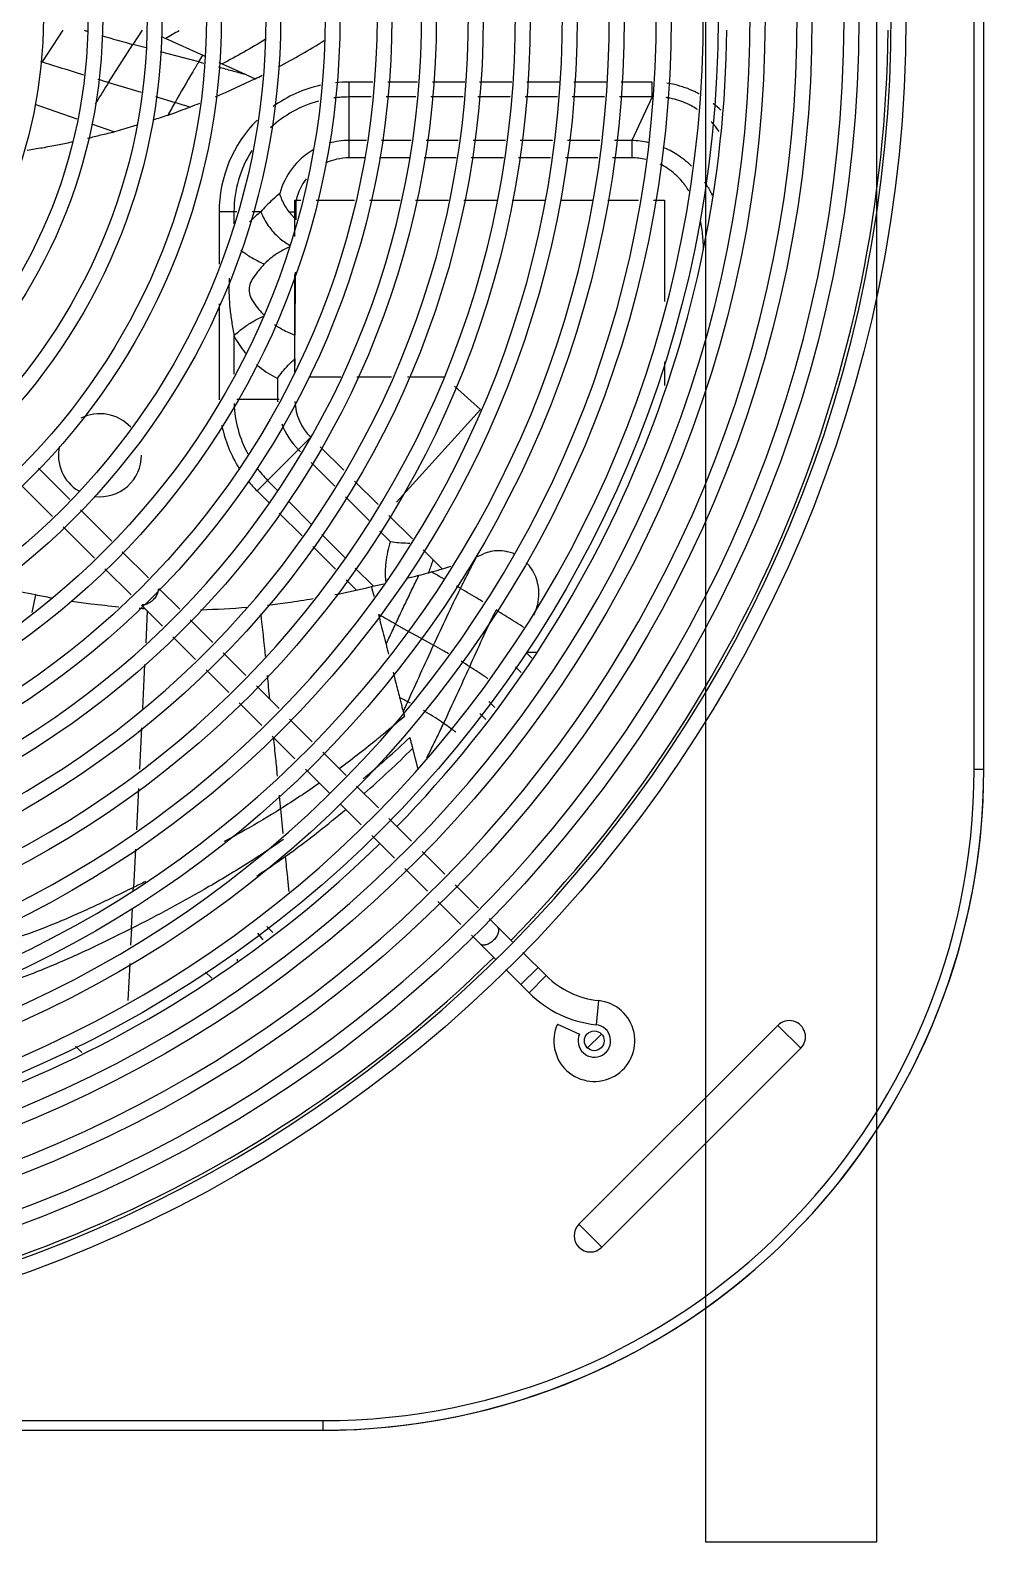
# Model space of a CAD drawing. Header units: metres. Extents: x -367 to 374, y -238 to 224.
# Drawn here: x 347.7656 to 347.9585, y 176.2467 to 176.5526 of the extents above; entities that cross this region are included whole.
import ezdxf
from ezdxf.enums import TextEntityAlignment as Align

# ---------------------------------------------------------------- set-up
doc = ezdxf.new("R2010")
doc.units = ezdxf.units.M
for name, color, linetype in [('ELE-ALIMENTADORES', 160, 'Continuous'), ('LA_BAU_BASES GERAIS_R00$0$ARQ-XREF-ATT', 8, 'Continuous'), ('LA_BAU_BASES GERAIS_R00$0$BASE', 253, 'Continuous'), ('LA_BAU_BASES GERAIS_R00$0$dutos', 31, 'Continuous')]:
    doc.layers.add(name, color=color, linetype=linetype)
doc.styles.add('LA_BAU_BASES GERAIS_R00$0$R60-125-RS', font='romans.shx', dxfattribs={"height": 0.19})
doc.styles.add('LA_BAU_BASES GERAIS_R00$0$R80-100-RS', font='romans.shx', dxfattribs={"height": 0.203})

# ---------------------------------------------------------------- blocks, each defined once
blk = doc.blocks.new('LA_BAU_BASES GERAIS_R00$0$A$C2E3D5B4E')
at = {"layer": 'LA_BAU_BASES GERAIS_R00$0$dutos', "color": 251}
for p, q in [((-18.8477975441474, -0.8951966155315745), (-18.8477975441474, -1.703314407854748)), ((-18.81313457787837, -1.703314407854748), (-18.81313457787837, -0.8951966155315745)), ((-18.79348150923443, -1.546999104573104), (-18.79348150923443, -1.175358408252293)), ((-18.79153150923366, -1.546999104573104), (-18.79153150923366, -1.175358408252293)), ((-18.97782685012908, -1.397439104572811), (-18.98202815144623, -1.403805825618008)), ((-18.96181235839458, -1.397439104572811), (-18.96366294539939, -1.400320772419661)), ((-18.96856997285477, -1.407986012485878), (-18.96366183738928, -1.400321074446254)), ((-18.96100814834108, -1.401030145353559), (-18.96366183738928, -1.400321074446254)), ((-18.9579243006724, -1.398712961378976), (-18.95703367096439, -1.399108080395024)), ((-18.95703398871456, -1.399102986993228), (-18.94953007962295, -1.402504586730799)), ((-18.9503389826873, -1.403823720465596), (-18.9580827289833, -1.40180365842042)), ((-18.94953473417581, -1.402490719627565), (-18.94914420051145, -1.402665534845653)), ((-18.94627654233, -1.403958268146368), (-18.94562170706786, -1.40425601930491)), ((-18.94562199924303, -1.404255748047206), (-18.94098228504072, -1.406347585914489)), ((-18.94097473699412, -1.406351889061341), (-18.93892626691149, -1.407276274435105)), ((-18.96856997285477, -1.407986012485878), (-18.96200212246322, -1.40996506528171)), ((-18.91998150923564, -1.407946463885708), (-18.91998150923564, -1.423277939337993)), ((-18.91509978243585, -1.407946463885708), (-18.91998150923564, -1.407946463885708)), ((-18.90606537365466, -1.407946463885708), (-18.91208831284212, -1.407946463885708)), ((-18.8965290532783, -1.407946463885708), (-18.90305390406093, -1.407946463885708)), ((-18.8869927328974, -1.407946463885708), (-18.89351758368457, -1.407946463885708)), ((-18.87745641252104, -1.407946463885708), (-18.88398126330821, -1.407946463885708)), ((-18.86792009214469, -1.407946463885708), (-18.87444494292731, -1.407946463885708)), ((-18.85864850503958, -1.407946463885708), (-18.86490862255096, -1.407946463885708)), ((-18.85864850503958, -1.410951667705547), (-18.85864850503958, -1.407946463885708)), ((-18.97491191615836, -1.415421658463572), (-18.98343391233675, -1.41249573780641)), ((-18.9590883265796, -1.410843062731999), (-18.95513850954239, -1.412033238509309)), ((-18.91543409934593, -1.410951667705547), (-18.91998150923564, -1.410951667705547)), ((-18.90639969056929, -1.410951667705547), (-18.9124226297522, -1.410951667705547)), ((-18.89686337018838, -1.410951667705547), (-18.90338822097556, -1.410951667705547)), ((-18.88732704981203, -1.410951667705547), (-18.89385190059465, -1.410951667705547)), ((-18.87779072943113, -1.410951667705547), (-18.8843155802183, -1.410951667705547)), ((-18.86825440905477, -1.410951667705547), (-18.8747792598374, -1.410951667705547)), ((-18.85864850503958, -1.410951667705547), (-18.86524293946104, -1.410951667705547)), ((-18.85864850503958, -1.410951667705547), (-18.86274769336205, -1.419742405432032)), ((-18.97207129559911, -1.416397142872199), (-18.96737018114572, -1.418021195536483)), ((-18.91641203377867, -1.419742405432032), (-18.91998150923564, -1.419742405432032)), ((-18.90737762499748, -1.419742405432032), (-18.91340056418494, -1.419742405432032)), ((-18.89784130462112, -1.419742405432032), (-18.90436615540375, -1.419742405432032)), ((-18.88830498424022, -1.419742405432032), (-18.89482983502739, -1.419742405432032)), ((-18.87876866386387, -1.419742405432032), (-18.88529351465104, -1.419742405432032)), ((-18.86923234348751, -1.419742405432032), (-18.87575719427014, -1.419742405432032)), ((-18.86274769336205, -1.419742405432032), (-18.86622087389378, -1.419742405432032)), ((-18.86274769336205, -1.419742405432032), (-18.86274769336205, -1.423277939337993)), ((-18.91680534779107, -1.423277939337993), (-18.91998150923564, -1.423277939337993)), ((-18.90777093900988, -1.423277939337993), (-18.91379387819734, -1.423277939337993)), ((-18.89823461863352, -1.423277939337993), (-18.9047594694207, -1.423277939337993)), ((-18.88869829825717, -1.423277939337993), (-18.89522314903979, -1.423277939337993)), ((-18.87916197787627, -1.423277939337993), (-18.88568682866344, -1.423277939337993)), ((-18.86962565749991, -1.423277939337993), (-18.87615050828254, -1.423277939337993)), ((-18.86274769336205, -1.423277939337993), (-18.86661418790618, -1.423277939337993)), ((-18.94622414991909, -1.434189104572567), (-18.94622414991909, -1.444796542087659)), ((-18.94260791670285, -1.434189104572567), (-18.94622414991909, -1.434189104572567)), ((-18.94321894610266, -1.434189104572567), (-18.94321894610266, -1.436608500766113)), ((-18.93778869479002, -1.434189104572567), (-18.93952093316466, -1.434189104572567)), ((-18.93205352788436, -1.434189104572567), (-18.93089267446749, -1.434189104572567)), ((-18.93089267446749, -1.439154098282131), (-18.93089267446749, -1.431828396812477)), ((-18.93089267446749, -1.431828396812477), (-18.92966377518542, -1.431828396812477)), ((-18.93066276639865, -1.435783943867762), (-18.93063423591366, -1.431828396812477)), ((-18.92657679164722, -1.431828396812477), (-18.91885933280855, -1.431828396812477)), ((-18.91577234927036, -1.431828396812477), (-18.90959838219851, -1.431828396812477)), ((-18.90651139866031, -1.431828396812477), (-18.89982293433286, -1.431828396812477)), ((-18.89673595079466, -1.431828396812477), (-18.89004748646266, -1.431828396812477)), ((-18.88696050292901, -1.431828396812477), (-18.88027203859701, -1.431828396812477)), ((-18.87718505506336, -1.431828396812477), (-18.87057686171511, -1.431828396812477)), ((-18.86756539212138, -1.431828396812477), (-18.86140284148632, -1.431828396812477)), ((-18.85836118980615, -1.431828396812477), (-18.85612139737214, -1.431828396812477)), ((-18.85612139737214, -1.431828396812477), (-18.85612139737214, -1.452321804589189)), ((-18.93083146589242, -1.459172916765681), (-18.93073947681069, -1.44641929152084)), ((-18.93089267446749, -1.46660991833113), (-18.93089267446749, -1.446798469029716)), ((-18.94622414991909, -1.452786274142852), (-18.94622414991909, -1.472103195586385)), ((-18.94321895172334, -1.459315370394449), (-18.94321894832638, -1.467048229360159)), ((-18.93088501092871, -1.466596551148712), (-18.93086579858527, -1.463932897808888)), ((-18.85612139737214, -1.464544843674673), (-18.85612139737214, -1.46931270665317)), ((-18.93442820837345, -1.467898168556701), (-18.93442820837345, -1.472103195586385)), ((-18.92156655763438, -1.467659046165579), (-18.92804415424644, -1.467659046165579)), ((-18.91134436355651, -1.467659046165579), (-18.91833849634759, -1.467659046165579)), ((-18.90060159851282, -1.467659046165579), (-18.90811630226972, -1.467659046165579)), ((-18.89337384609144, -1.47419956088487), (-18.89861897531, -1.469453155242888)), ((-18.94266701609604, -1.472103195586385), (-18.93404202632291, -1.472103195565921)), ((-18.91034776583319, -1.492956997366662), (-18.89337384609144, -1.47419956088487)), ((-18.92769686816473, -1.479818554514793), (-18.93853785841793, -1.490659544772086)), ((-18.93019686816069, -1.482318554514848), (-18.92978483236811, -1.482730590307426)), ((-18.92577001895143, -1.481745403726507), (-18.92101889539981, -1.486496527278803)), ((-18.98276363120794, -1.486042159371834), (-18.9764142848403, -1.49239150573834)), ((-18.92759200611317, -1.484923416562367), (-18.92284088256156, -1.489674540114436)), ((-18.98625737677457, -1.48947806026257), (-18.97990803040693, -1.495827406629076)), ((-18.93641285842159, -1.488534544772335), (-18.93432758518111, -1.490619818012817)), ((-18.91882606914487, -1.488689353533744), (-18.91407494558871, -1.493440477086267)), ((-18.93853785841793, -1.490659544772086), (-18.93617856331412, -1.493018839878175)), ((-18.92064805630662, -1.491867366370059), (-18.915896932755, -1.496618489922355)), ((-18.97429783605412, -1.494507954526796), (-18.96794848968648, -1.500857300893301)), ((-18.9340446647534, -1.495152738438435), (-18.92942121787337, -1.499776185318922)), ((-18.93219368662039, -1.492753716572849), (-18.92757023974036, -1.497377163452882)), ((-18.90713099578215, -1.500384426894186), (-18.91188211933377, -1.495633303341208)), ((-18.9777915816162, -1.497943855417532), (-18.97144223524856, -1.504293201784719)), ((-18.92543634117965, -1.499511062012687), (-18.92081289429962, -1.504134508893173)), ((-18.91370410650006, -1.498811316177296), (-18.91157413667906, -1.50094128599693)), ((-18.96583204089575, -1.502973749682212), (-18.96054091892574, -1.50826487165449)), ((-18.92728731931265, -1.501910083879181), (-18.92266387243262, -1.506533530759214)), ((-18.90109285147582, -1.506422571202108), (-18.90493816952721, -1.502577253149127)), ((-18.96932578646238, -1.506409650573175), (-18.96403466448783, -1.511700772544771)), ((-18.9186789957389, -1.506268407453433), (-18.91500816556936, -1.509939237623882)), ((-18.95842447013501, -1.510381320442946), (-18.9541915725581, -1.51461421802054)), ((-18.92052997387191, -1.508667429318564), (-18.91849308598148, -1.510704317213083)), ((-18.98338346566698, -1.51172284040257), (-18.98410671273859, -1.51529844530404)), ((-18.96191821570164, -1.513817221333909), (-18.95768531812473, -1.518050118911276)), ((-18.96075274357054, -1.514982693465925), (-18.96107285643802, -1.521381570986193)), ((-18.95207512376737, -1.516730666809678), (-18.94748948472761, -1.521316305852167)), ((-18.955568869334, -1.520166567700187), (-18.95098323028969, -1.524752206742903)), ((-18.91052809032453, -1.517611342523367), (-18.90824634953015, -1.518878076124281)), ((-18.90824634953015, -1.518878076124281), (-18.90559899632672, -1.520346494687317)), ((-18.90559899632672, -1.520346494687317), (-18.90283289843092, -1.521892157681748)), ((-18.96129372651239, -1.52579664050262), (-18.96173976112686, -1.534712632013395)), ((-18.94537303593688, -1.523432754641078), (-18.94078739689712, -1.528018393683794)), ((-18.88624783463592, -1.526267588041435), (-18.88511429911114, -1.527401123563948)), ((-18.88413268792328, -1.523382734753966), (-18.88297374485001, -1.524541677829063)), ((-18.88210617092818, -1.523382734753966), (-18.88413268792328, -1.523382734753966)), ((-18.94886678150351, -1.526868655532041), (-18.9442811424592, -1.53145429457453)), ((-18.93867094810639, -1.530134842472251), (-18.93408530906208, -1.534720481514967)), ((-18.94216469367302, -1.533570743362986), (-18.93757905462871, -1.538156382405475)), ((-18.89164961648612, -1.533297792461951), (-18.89043656719559, -1.534510841365943)), ((-18.9319688602759, -1.536836930303878), (-18.92738322123159, -1.541422569346366)), ((-18.89350059211347, -1.535696811079958), (-18.89225603602108, -1.536941367170755)), ((-18.96193372793869, -1.538589948748665), (-18.9623539893696, -1.5469908016766)), ((-18.93546260583798, -1.540272831193931), (-18.93087696679822, -1.544858470236647)), ((-18.92526677244541, -1.543539018135505), (-18.92052630559783, -1.548279484980128)), ((-18.90708984343428, -1.542793827040157), (-18.90601951785038, -1.546999000295443)), ((-18.92876051800749, -1.546974919025786), (-18.92384293696205, -1.551892500071233)), ((-18.79348150923443, -1.546999104573104), (-18.79153150923366, -1.546999104573104)), ((-18.91840612193073, -1.550399668647913), (-18.91397904557061, -1.554826745008711)), ((-18.96254795618142, -1.55086811841187), (-18.96296822135491, -1.559268974129679)), ((-18.93380903016941, -1.555026843495568), (-18.93331539794099, -1.560013875104858)), ((-18.92172033075121, -1.554015106283657), (-18.91747279113724, -1.558262645899219)), ((-18.91186259677988, -1.556943193797622), (-18.90727695774012, -1.561528832840111)), ((-18.91535634234651, -1.560379094688358), (-18.91077070330221, -1.564964733731074)), ((-18.96316219028131, -1.563146292437693), (-18.96355065660055, -1.570911492881066)), ((-18.90516050894939, -1.563645281629249), (-18.90057486990963, -1.568230920671965)), ((-18.90865425451602, -1.567081182519985), (-18.90406861547172, -1.571666821562474)), ((-18.96358555609049, -1.571547677564638), (-18.96355068258481, -1.570911929515376)), ((-18.8984584211189, -1.570347369460421), (-18.89372842812145, -1.575077362456511)), ((-18.96396664068698, -1.579226923084605), (-18.96377191517468, -1.575068186130181)), ((-18.90195216668553, -1.57378327035093), (-18.89731161326517, -1.578423823770834)), ((-18.89161081854718, -1.577194972032601), (-18.88687008724582, -1.581935703335091)), ((-18.96396660391611, -1.57922619218624), (-18.96413790198631, -1.582595301744902)), ((-18.93532924663441, -1.580014577784993), (-18.93656104388037, -1.578782780541303)), ((-18.8951940036909, -1.580541433346241), (-18.89033491047167, -1.585400526562523)), ((-18.88474876690134, -1.58405702367844), (-18.88004765019241, -1.58875814038737)), ((-18.96431907982924, -1.586271989804288), (-18.96469596550696, -1.593805712791607)), ((-18.88170991569177, -1.587095874885279), (-18.88517473892216, -1.590560698113393)), ((-18.94898440375209, -1.588041401184171), (-18.94772893597883, -1.589296868959025)), ((-18.88821359012718, -1.587521846906554), (-18.88351247341825, -1.592222963615029)), ((-18.88004765019241, -1.58875814038737), (-18.88351247341825, -1.592222963615029)), ((-18.86946001025672, -1.593803573484536), (-18.86996874028364, -1.598677093132608)), ((-18.87776437179264, -1.598539825045862), (-18.87331073943778, -1.600583145590633)), ((-18.83319434911891, -1.598813604568647), (-18.87345700923697, -1.639076264689436)), ((-18.82855766927287, -1.603450284415146), (-18.83319434911891, -1.598813604568647)), ((-18.86889345559348, -1.600615040872697), (-18.87166841651515, -1.603390001796186)), ((-18.97402953894152, -1.604297909567265), (-18.97527265539929, -1.603054793111085)), ((-18.82855766927287, -1.603450284415146), (-18.86882032939093, -1.643712944536162)), ((-18.86882032939093, -1.643712944536162), (-18.87345700923697, -1.639076264689436)), ((-19.22929150923346, -1.678789104573013), (-18.92527150923479, -1.678789104573013)), ((-18.92527150923479, -1.678789104573013), (-18.92527150923934, -1.680739104573092)), ((-19.22929150923346, -1.680739104573092), (-18.92527150923479, -1.680739104573092)), ((-18.8477975441474, -1.703314407854748), (-18.81313457787837, -1.703314407854748))]:
    blk.add_line(p, q, dxfattribs=at)
for centre, radius in [((-19.0772815092364, -1.39498910457263), 0.27), ((-19.0772815092364, -1.39498910457263), 0.2605), ((-19.0772815092364, -1.39498910457263), 0.251), ((-19.0772815092364, -1.39498910457263), 0.2415), ((-19.0772815092364, -1.39498910457263), 0.232), ((-19.0772815092364, -1.39498910457263), 0.2225), ((-19.0772815092364, -1.39498910457263), 0.213), ((-19.0772815092364, -1.39498910457263), 0.2035), ((-19.0772815092364, -1.39498910457263), 0.194), ((-19.0772815092364, -1.39498910457263), 0.1845), ((-19.0772815092364, -1.39498910457263), 0.175), ((-19.0772815092364, -1.39498910457263), 0.166), ((-19.0772815092364, -1.39498910457263), 0.163), ((-19.0772815092364, -1.39498910457263), 0.1555), ((-19.0772815092364, -1.39498910457263), 0.1525), ((-19.0772815092364, -1.39498910457263), 0.1435), ((-19.0772815092364, -1.39498910457263), 0.1405), ((-19.0772815092364, -1.39498910457263), 0.1315), ((-19.0772815092364, -1.39498910457263), 0.1285), ((-19.0772815092364, -1.39498910457263), 0.1195), ((-19.0772815092364, -1.39498910457263), 0.1165), ((-19.0772815092364, -1.39498910457263), 0.1075), ((-19.0772815092364, -1.39498910457263), 0.1045), ((-19.0772815092364, -1.39498910457263), 0.09550000000000002), ((-18.8703315092348, -1.601939104573091), 0.002)]:
    blk.add_circle(centre, radius, dxfattribs=at)
for centre, radius, start, end in [((-19.0772815092364, -1.39498910457263), 0.267, 270.523748234, 269.4720482753758), ((-19.0772815092364, -1.39498910457263), 0.2575, 270, 269.4531568686496), ((-19.0772815092364, -1.39498910457263), 0.248, 270.5646566454308, 269.4306987527717), ((-19.0772815092364, -1.39498910457263), 0.2385, 270.5872407352796, 269.4081146444449), ((-19.0772815092364, -1.39498910457263), 0.229, 270.6116985932904, 269.3836568177744), ((-19.0772815092364, -1.39498910457263), 0.2195, 270.6422020356773, 269.3617408688608), ((-19.0772815092364, -1.39498910457263), 0.21, 270.6672528398158, 269.3281025206974), ((-19.0772815092364, -1.39498910457263), 0.2005, 270.6989783826626, 269.2963770513103), ((-19.0772815092364, -1.39498910457263), 0.191, 270.7338598269808, 269.2614955715197), ((-19.0772815092364, -1.39498910457263), 0.1815, 270.7723927668373, 269.2229626426426), ((-19.0772815092364, -1.39498910457263), 0.172, 270.8151822730601, 269.1801731402837), ((-19.0772815092364, -1.39498910457263), 0.233785, 315.6009538656491, 359.3975110548388), ((-19.0772815092364, -1.39498910457263), 0.266395, 315.5276841659282, 359.4718418713336), ((-18.91998150923564, -1.434189104572567), 0.026242640687, 102.6501627337853, 125.6255138616579), ((-18.91998150923564, -1.434189104572567), 0.026242640687, 90, 95.90677767835689), ((-18.91998150923564, -1.434189104572567), 0.023237436867, 105.2744842169026, 132.9028618962839), ((-18.91998150923564, -1.434189104572567), 0.023237436867, 90, 97.51420537234898), ((-18.91998150923564, -1.434189104572567), 0.026242640687, 135.0113014450452, 180), ((-18.91998150923564, -1.434189104572567), 0.023237436867, 147.6228658231673, 180), ((-18.91998150923564, -1.434189104572567), 0.014446699141, 119.9831745499157, 165.2306697019029), ((-18.91998150923564, -1.434189104572567), 0.014446699141, 90, 106.0963007238934), ((-18.91998150923564, -1.434189104572567), 0.010911165235, 90, 115.6887783580031), ((-18.91998150923564, -1.434189104572567), 0.010911165235, 142.1486149860612, 167.5048440988937), ((-18.91998150923564, -1.472103195586385), 0.026242640687, 180, 180.3549399691693), ((-18.91998150923564, -1.472103195586385), 0.023237436867, 182.1259186982249, 208.5090054239877), ((-18.91998150923564, -1.472103195586385), 0.014446699141, 180, 182.197719107347), ((-18.91998150923564, -1.472103195586385), 0.010911165235, 182.3008677927869, 224.9999999999943), ((-18.97033150923244, -1.483439104572597), 0.008400000000000001, 42.20344428293838, 117.2949724350081), ((-18.91998150923564, -1.472103195586385), 0.026242640687, 191.4853568657949, 212.2463392010778), ((-18.91998150923564, -1.472103195586385), 0.014446699141, 200.2326314092387, 224.9999999999943), ((-18.97033150923244, -1.483439104572597), 0.008400000000000001, 167.6247087268194, 239.2621745964904), ((-18.97033150923244, -1.483439104572597), 0.008400000000000001, 262.5388487379506, 0), ((-18.91998150923564, -1.472103195586385), 0.023237436867, 216.8773587385273, 224.9999999999943), ((-18.91998150923564, -1.472103195586385), 0.026242640687, 219.099266058295, 224.9999999999943), ((-18.92527150923479, -1.546999104573104), 0.13374, 270, 0), ((-18.92527150923479, -1.546999104573104), 0.1317900024735, 270, 0), ((-18.92523150923489, -1.547039104573003), 0.1337, 317.0615284635737, 0), ((-19.0772815092364, -1.39498910457263), 0.233785, 270.6024889518659, 314.3990461297977), ((-19.0772815092364, -1.39498910457263), 0.266395, 270.5181896688942, 314.4719835987223), ((-18.86763792618376, -1.576348416377584), 0.01755, 224.9999999999943, 264.0406726235311), ((-18.86763792618376, -1.576348416377584), 0.02245, 224.9999999999943, 264.0406726235311), ((-18.87031135438201, -1.601959259425882), 0.008199999999999999, 155.3544064030833, 84.04067262353114), ((-18.87031135438201, -1.601959259425882), 0.0033, 155.3544064030833, 84.04067262353114), ((-18.83087600919362, -1.601131944491669), 0.0032786277615, 315.0000000000057, 135.0000000000057), ((-18.87113866931622, -1.641394604612458), 0.0032786277615, 135.0000000000057, 315.0000000000057), ((-18.92523150923489, -1.547039104573003), 0.1337, 270, 312.9559090757922)]:
    blk.add_arc(centre, radius, start, end, dxfattribs=at)
for points, start_tangent, end_tangent in [([(-18.97352510368501, -1.397444370322035), (-18.97292285957656, -1.397630696828571)], (0.9550145715617436, -0.2965588779732268), (0.9556303732960849, -0.2945684803810239)), ([(-18.954291382262, -1.397535584833065), (-18.95703359061508, -1.399108111395606)], (-0.8617213085004588, -0.5073818941155244), (-0.8731800307023623, -0.4873978190170961)), ([(-18.96990737886563, -1.398542899686106), (-18.96366183738928, -1.400321074446254)], (0.958679546395305, -0.2844881848571089), (0.9647968036648701, -0.2629964403524319)), ([(-18.93688235501622, -1.399346895311908), (-18.94562199924303, -1.404255748047206)], (-0.8550820765906533, -0.5184926636833121), (-0.88812028322041, -0.4596110992268342)), ([(-18.93422943951145, -1.404874252823163), (-18.92496274106315, -1.399532240704673)], (0.8826544031310952, 0.470022557579198), (0.8490806482197081, 0.5282632419720311)), ([(-18.98238487709614, -1.403690592227747), (-18.98202827144041, -1.403807327135098)], (0.9502201341404724, -0.3115793585494118), (0.9505295128044233, -0.3106342629005786)), ([(-18.98202781196369, -1.403805936561355), (-18.97865526957639, -1.404891199951805), (-18.9736569985248, -1.406447151240798)], (0.9505297367618925, -0.3106335775980562), (0.9561736147230795, -0.2928003048280518)), ([(-18.95033977661251, -1.403823511256348), (-18.95154760172454, -1.405844103797733), (-18.95513850954239, -1.412033238509309)], (-0.5159226918692602, -0.8566351475478791), (-0.4935510891817965, -0.8697168058439843)), ([(-18.95034057154726, -1.403824711729555), (-18.94930351756238, -1.404098886348663)], (0.9668657727167206, -0.2552852865891391), (0.9666925013535894, -0.2559406334030228)), ([(-18.9503398759839, -1.403823484972861), (-18.94953473417581, -1.402490719627565)], (0.515683867302627, 0.856778938235416), (0.5185221638292723, 0.855064188010356)), ([(-18.94637860639841, -1.404877568801737), (-18.9436729575541, -1.405608420141277), (-18.94097473699412, -1.406351889061341)], (0.9659185909585395, -0.2588460462140957), (0.9632229156108006, -0.2687035817443237)), ([(-18.93892390645897, -1.407274924685851), (-18.93749156827334, -1.40656324429159)], (0.8977805985839779, 0.4404429552237094), (0.8932913801697488, 0.4494780418601394)), ([(-18.96856997422356, -1.407986012075241), (-18.97100543596616, -1.411911171189956), (-18.97131175284949, -1.412412713150559)], (-0.5319344557827878, -0.8467855305513134), (-0.5204632588407638, -0.8538840648453699)), ([(-18.9707442275735, -1.407332390826184), (-18.96856997422356, -1.407986012075241)], (0.957337174804862, -0.2889732405200267), (0.9579532498732067, -0.286924329845626)), ([(-18.93892725979322, -1.407274251171373), (-18.94705524462233, -1.410983651476442)], (-0.8977306201189102, -0.4405448146340131), (-0.9210642068795223, -0.3894107430533944)), ([(-18.84908291042984, -1.410356735007269), (-18.84989140568132, -1.409933321078995), (-18.8540664500274, -1.408453574941575), (-18.85564772875705, -1.408159705187416)], (-0.874332594841039, 0.4853272232201029), (-0.9897332798056018, 0.1429266764647057)), ([(-18.95205147715524, -1.412995515850241), (-18.95662040518937, -1.414666203314425)], (-0.9338175682672825, -0.3577495621176625), (-0.944304208498753, -0.3290737938693137)), ([(-18.95513850954239, -1.412033238509764), (-18.95661962305121, -1.414668319591044)], (-0.4933170377490786, -0.8698495848515847), (-0.4865322424482623, -0.8736626219876098)), ([(-18.95513867162799, -1.412033488393433), (-18.95205093824325, -1.41299692254205)], (0.9554212814736762, -0.2952459566314133), (0.953779366658148, -0.3005077698449448)), ([(-18.9502048666568, -1.412275400568149), (-18.95205126306473, -1.412996059736713)], (-0.9292556483467656, -0.3694373289417741), (-0.9338194856593671, -0.3577445571953194)), ([(-18.84942656017438, -1.413502204369195), (-18.85160263773423, -1.412279844152351), (-18.85496375712728, -1.411219405949566), (-18.85577741947736, -1.41108729127626)], (-0.8273511051413844, 0.5616850975603055), (-0.9909596838500073, 0.1341599977038369)), ([(-18.84474467205246, -1.413640540557424), (-18.84618023047688, -1.412336256254719), (-18.84630353621242, -1.412235511857205)], (-0.7074083938524942, 0.7068050398143993), (-0.7769569828550508, 0.6295536885705432)), ([(-18.95661962848544, -1.4146683165647), (-18.95961958873295, -1.415640097494304)], (-0.9492659256812733, -0.3144744859928629), (-0.9541326857914303, -0.2993840642125626)), ([(-18.84505646093339, -1.417953862410457), (-18.84598721627435, -1.416693946733574), (-18.84666509796853, -1.415905015239957)], (-0.5596328570974909, 0.8287406501776653), (-0.6744967151821993, 0.7382778482444283)), ([(-18.96737018114572, -1.418021195536483), (-18.97015934327692, -1.418686471136823), (-18.97281787885413, -1.419353683482711)], (-0.9639366674095157, -0.2661317365956888), (-0.9700445439467964, -0.2429271140878514)), ([(-18.96287140468439, -1.416630460061867), (-18.96376745938278, -1.416907658078514), (-18.96737018131398, -1.418021194728396)], (-0.9564295615771707, -0.2919631718921091), (-0.964039112431666, -0.2657603990476493)), ([(-18.97609618628076, -1.420116340682569), (-18.97892424770953, -1.420699428734622), (-18.98200331703401, -1.421274012645597), (-18.98503308658428, -1.421759986929771)], (-0.9774060821014473, -0.2113701745069514), (-0.9880108372821257, -0.1543845374805165)), ([(-18.97579354681193, -1.420050505886081), (-18.97609618628076, -1.420116340682569)], (-0.9768828440441881, -0.213775370452582), (-0.9774060819625674, -0.2113701751491518)), ([(-18.85929386811904, -1.420214131046293), (-18.86274769336205, -1.419742405432032)], (-0.9742169811728368, 0.2256131059900659), (-0.9989735455904784, 0.04529740842905258)), ([(-18.85066841899652, -1.42493533163514), (-18.85363612450101, -1.422586087369552), (-18.85639687787398, -1.421145206419112)], (-0.718234955173002, 0.6958006533251001), (-0.922972082504902, 0.3848669054576718)), ([(-18.85990448549956, -1.423568480390884), (-18.86274769336205, -1.423277939337993)], (-0.9787516831308698, 0.2050491228181422), (-0.9999999614029774, 0.0002778381611408774)), ([(-18.85118099439433, -1.429995969526942), (-18.8525898197181, -1.428016166491204), (-18.85550117889716, -1.425402139156347), (-18.85700652982587, -1.42454946450556)], (-0.516016797790496, 0.8565784636552815), (-0.9016675550452417, 0.4324299020404767)), ([(-18.84638595658225, -1.430921735703521), (-18.84675000794368, -1.430205333316223), (-18.847957005029, -1.428188807389859)], (-0.4377126253286837, 0.899114930155134), (-0.5583742058849587, 0.8295892032821678)), ([(-18.93395088924672, -1.430506233665199), (-18.93540434737724, -1.431738845249981), (-18.9366823592959, -1.432968622781743), (-18.93778869479002, -1.434189104572567)], (-0.7774900654975756, -0.6288952202494273), (-0.6441263923158307, -0.7649190746230561)), ([(-18.9327915627623, -1.433107185905271), (-18.93286845955708, -1.432979396471126), (-18.93350727234656, -1.431737681753873), (-18.93394894674793, -1.430498873494059)], (-0.5206742161777104, 0.8537554454337185), (-0.2703613631816542, 0.9627589175378006)), ([(-18.93778869479002, -1.434189104572567), (-18.9399392138389, -1.436122122946415), (-18.94004707302565, -1.43623502991403)], (-0.78992394068362, -0.6132048335873265), (-0.6879254389685581, -0.7257813654399765)), ([(-18.93778898567825, -1.434189088339224), (-18.93627303163748, -1.436992466710933), (-18.93411083723686, -1.439408000226365), (-18.93197075684975, -1.440912833255368)], (0.3618009087130806, -0.9322553847816537), (0.8806796738832342, -0.4737122671083368)), ([(-18.93205352788436, -1.434189104572567), (-18.9327915627623, -1.433107185905271)], (-0.6041404131393622, 0.7968778835002268), (-0.5206742160207749, 0.8537554455294277)), ([(-18.93169320789775, -1.434640502407944), (-18.93205352788436, -1.434189104572567)], (-0.6413441405518117, 0.7672533436746027), (-0.6041404134705447, 0.7968778832491458)), ([(-18.93089267446749, -1.435530848316091), (-18.93130176370641, -1.435090782412487), (-18.93169320789775, -1.434640502407944)], (-0.6913986050233438, 0.7224735074532314), (-0.6413441406337044, 0.7672533436061489)), ([(-18.84830395058225, -1.439930580849875), (-18.84870898688541, -1.436701048291695), (-18.84887201224637, -1.43591230173655)], (-0.06498552729623566, 0.9978862065596609), (-0.2187358883501219, 0.9757841006840002)), ([(-18.84824178189456, -1.441870351224395), (-18.84830395058225, -1.439930580849875)], (3.865182310179865e-05, 0.9999999992530184), (-0.06498552733881556, 0.997886206556888)), ([(-18.94184333207841, -1.441921712155533), (-18.94148769321555, -1.442199950720521), (-18.93936267046365, -1.443601298433521), (-18.93703177614179, -1.444743052510773)], (0.7792720017082427, -0.6266858442262985), (0.9244333956042784, -0.3813435420871108)), ([(-18.9320747384786, -1.44131471196232), (-18.93374968007402, -1.442187446411651), (-18.93556446034518, -1.44341163047028), (-18.93703176176723, -1.444743075006443)], (-0.9070003858476737, -0.4211297900554778), (-0.6841619694981728, -0.7293301032402141)), ([(-18.93703176176723, -1.444743075006443), (-18.93845488998659, -1.446346690067173), (-18.93950785725929, -1.447836424430704), (-18.94007866932179, -1.449241560480175), (-18.94009792119641, -1.450640622609569), (-18.93953394761547, -1.452095270798679), (-18.93845571427073, -1.453630214916473), (-18.93738257179075, -1.454857962953781)], (-0.6837741213853856, -0.7296937377582762), (0.6772923321682885, -0.735714004750515)), ([(-18.9441577210041, -1.447620765953559), (-18.94421507989728, -1.448660144488656), (-18.94422042982251, -1.451146422446925), (-18.94403749410367, -1.453732842387751), (-18.94368488097962, -1.456462489913235), (-18.94321895406983, -1.459315327994943)], (-0.06969064832224339, -0.9975686510393286), (0.1705168316577506, -0.9853547635858886)), ([(-18.94321901750254, -1.459315406030044), (-18.94148766160606, -1.4577781801583), (-18.93936266247374, -1.456376828199097), (-18.93766551668386, -1.455509476975465)], (0.6881642075256813, 0.7255549761944654), (0.9107167751639935, 0.4130314218493503)), ([(-18.93766551668386, -1.455509476975465), (-18.93703175754717, -1.455235116282154)], (0.9107167750961584, 0.4130314219989241), (0.9244419138697646, 0.3813228918919065)), ([(-18.93738257179075, -1.454857962953781), (-18.93703176176723, -1.455235134139173)], (0.6772923320185461, -0.7357140048883667), (0.6842739018792409, -0.7292250867921093)), ([(-18.93501272339245, -1.456977629700475), (-18.9333722158849, -1.458004909404906), (-18.93089267446749, -1.459172424109454)], (0.815482692720885, -0.5787814595101458), (0.9292011279225483, -0.3695744361660641)), ([(-18.94321895172334, -1.459315370394449), (-18.94099196010438, -1.462671472858972), (-18.94083079716575, -1.46286562763197)], (0.4666477215579566, -0.8844432734578109), (0.6435712875325389, -0.765386175641885)), ([(-18.93865436719489, -1.465078487433118), (-18.93805674286023, -1.465578032158135), (-18.93442820837345, -1.467898168556701)], (0.754570221264308, -0.6562193087536616), (0.895579400465689, -0.4449017166313447)), ([(-18.93222353852843, -1.465220357726309), (-18.93089267446749, -1.463932703958733)], (0.6948935209349607, 0.7191126438622905), (0.7407968278489688, 0.6717291566166422)), ([(-18.93442820837345, -1.467898895739097), (-18.9334354277903, -1.466573582002582), (-18.93222353852843, -1.465220357726309)], (0.5583760119996958, 0.8295879876320025), (0.6948935210448998, 0.719112643756054)), ([(-18.91157413667906, -1.50094128599693), (-18.91250085266302, -1.505152454878214), (-18.91255421243523, -1.508902406903132)], (-0.3183294959331046, -0.9479801327132208), (0.0799080201091559, -0.9968022413308645)), ([(-18.90763802352603, -1.501278985318493), (-18.90805214352577, -1.501276229803068), (-18.90985937551841, -1.501182468471313), (-18.91157562440321, -1.500939798273464)], (-0.9999995203517884, -0.0009794366713817182), (-0.9814405905094876, 0.1917664394527585)), ([(-18.9029051673665, -1.504610255324394), (-18.90374467772426, -1.50689020832732)], (-0.3954484420431531, -0.9184881761272939), (-0.2910851501742834, -0.9566971492316756)), ([(-18.89738298646216, -1.51039954949141), (-18.89593811901841, -1.507512710970502), (-18.89445719532569, -1.504619899957049), (-18.89413652043595, -1.504000747216594)], (0.4432235761466282, 0.8964111007499819), (0.4605674748183609, 0.8876246961072222)), ([(-18.89413680749067, -1.504001227083506), (-18.89276983342961, -1.503430611476404)], (0.9267376572806015, 0.3757090823736663), (0.9188077013561446, 0.394705469848896)), ([(-18.88820708321555, -1.502904887703096), (-18.88973003340789, -1.502774469086887), (-18.89124389245035, -1.502944989984087), (-18.89277022872329, -1.503429741990374)], (-0.9830208283548365, 0.183494008132612), (-0.920594201865327, -0.3905205698704505)), ([(-18.88792012421754, -1.502964229589622), (-18.88820701079248, -1.502904983638189)], (-0.9753226249843496, 0.2207844586777744), (-0.9830038373775425, 0.183585009467075)), ([(-18.88650377988279, -1.503433790933457), (-18.88683691822871, -1.50329540882484), (-18.88792016593152, -1.502964131520173)], (-0.9143358744132462, 0.4049566751653375), (-0.9753226251425291, 0.2207844579790112)), ([(-18.91052825103679, -1.517611673834551), (-18.90916742718809, -1.514738581957715), (-18.90779431209148, -1.511863509489046), (-18.90640118010788, -1.508985145796203), (-18.90578753824366, -1.507732802727048)], (0.4270468071825735, 0.9042295197985797), (0.4414539542326523, 0.8972839050670393)), ([(-18.90831742045657, -1.508360754531566), (-18.905787552118, -1.507732725163748)], (0.9719860677925894, 0.2350384734827467), (0.9687964784032683, 0.247857586999926)), ([(-18.90578766459976, -1.507732285449663), (-18.90400033419746, -1.507262798328782), (-18.9032645669854, -1.507061535907894)], (0.9688014926765836, 0.2478379869746034), (0.9636980037254281, 0.2669946771297602)), ([(-18.90374467772426, -1.50689020832732), (-18.90383382658138, -1.507191842888631)], (-0.2910851501432273, -0.9566971492411248), (-0.2756993112799779, -0.9612439283343984)), ([(-18.90082200542702, -1.508435896047047), (-18.90115492690848, -1.508248189634003), (-18.90326547989071, -1.507063998779756)], (-0.8709010110446594, 0.491458471247968), (-0.872714721081585, 0.4882304943441071)), ([(-18.90326443147524, -1.50706202501641), (-18.90100263443992, -1.506408185061161), (-18.89935465436474, -1.505892753827709)], (0.9636922833275099, 0.2670153236333273), (0.9514015267221716, 0.3079531375886937)), ([(-18.88373781651944, -1.505474827383466), (-18.88401850718901, -1.505170640655422)], (-0.6605194179539542, 0.7508089627233879), (-0.6963244938962292, 0.7177271063573957)), ([(-18.88162769800283, -1.510166191480209), (-18.88203220147852, -1.508452734801438), (-18.88274690172375, -1.506862055185536), (-18.88373781651944, -1.505474827383466)], (-0.1374785104274514, 0.9905047496961583), (-0.66051941791175, 0.7508089627605168)), ([(-18.98338356841714, -1.511722823177877), (-18.98902051599316, -1.510474225913356), (-18.99172119257082, -1.509794920270167)], (-0.9802982517694797, 0.197523005185983), (-0.9674991958004925, 0.2528740914475033)), ([(-18.95857677282174, -1.510542444872669), (-18.95863333279203, -1.511187281014543), (-18.95897605725759, -1.511968626102941), (-18.95956201094259, -1.512708602866439)], (0.1308006458308259, -0.9914086902232796), (-0.7071067811865477, -0.7071067811865475)), ([(-18.92282855258281, -1.511646638543141), (-18.91542633037852, -1.510037355560314)], (0.9812760619061877, 0.1926065687609943), (0.9727851445786733, 0.2317090038972368)), ([(-18.91542634869575, -1.510037241401676), (-18.91294653434807, -1.509452989454019)], (0.9727858677004809, 0.2317059679900856), (0.9737271846666016, 0.2277177416040612)), ([(-18.91542631168841, -1.510037350131086), (-18.91495474089561, -1.511915838470202), (-18.91492783823333, -1.512022238003681)], (0.2420817804444131, -0.9702558485146395), (0.2452274578418857, -0.9694655712919392)), ([(-18.90283289843092, -1.521892157681748), (-18.90016329326636, -1.516154886098946), (-18.8973836135724, -1.510399243456675)], (0.4178170380431094, 0.9085311897347734), (0.4432311348606635, 0.8964073633622878)), ([(-18.89738478344634, -1.510401255393106), (-18.89822124417287, -1.509917196148479)], (-0.8644805927375141, 0.5026661961781358), (-0.8665065225800284, 0.4991657503537948)), ([(-18.89283911015036, -1.513118523607034), (-18.8937323554469, -1.512572003678258), (-18.89738367023847, -1.510399360108011)], (-0.8518565245099579, 0.5237752014460169), (-0.8644770724705579, 0.502672250251328)), ([(-18.88170489760478, -1.513287690942605), (-18.88155533038707, -1.512084183223976), (-18.88162765257812, -1.510166043406969)], (0.1860528507401821, 0.9825397379910146), (-0.1375877201076738, 0.9904895856472054)), ([(-18.98009747951755, -1.512347300759018), (-18.98338356791237, -1.511722820680632)], (-0.9844091522069722, 0.1758937777499548), (-0.9802977812342086, 0.1975253404181038)), ([(-18.966499110526, -1.5141597777112), (-18.9721576678553, -1.513553662778975), (-18.97604025165174, -1.513016382973717)], (-0.9960870261415696, 0.08837780463693337), (-0.9887524035040615, 0.1495616413554686)), ([(-18.95956201094259, -1.512708602866439), (-18.96030198770541, -1.513294556548487), (-18.96108333279381, -1.513637281014724), (-18.96178325929804, -1.513685291814397)], (-0.7071067811865477, -0.7071067811865475), (-0.9843777378097665, 0.1760695013468461)), ([(-18.93640414006904, -1.513759952356565), (-18.93234020214231, -1.513245465153148), (-18.92718817069772, -1.512446683560427)], (0.9935847638066131, 0.1130898630795741), (0.9857551353718164, 0.1681868398183761)), ([(-18.88254374224425, -1.51579949465048), (-18.88186029347389, -1.513967774412947), (-18.88170489760478, -1.513287690942605)], (0.4252450917846604, 0.9050782352443659), (0.1860528507376799, 0.9825397379914884)), ([(-18.96120890195243, -1.514538515038282), (-18.9623855725963, -1.514469957382687)], (-0.9985210090022588, 0.05436721972945743), (-0.998078632387097, 0.06196001591593047)), ([(-18.94996447857602, -1.514704672294272), (-18.9404907162284, -1.514171642387225)], (0.9997004369857886, 0.0244752178830599), (0.996190549917126, 0.08720314361199467)), ([(-18.9378048994754, -1.51555550548818), (-18.93689665088141, -1.52420491678339)], (0.1097524472520556, -0.9939589530368871), (0.1011273630182115, -0.994873487660106)), ([(-18.91052789221385, -1.517611873572093), (-18.91399281609802, -1.515670203581692)], (-0.8737291845686206, 0.4864126972366713), (-0.8706591730274669, 0.4918867800857505)), ([(-18.91399281609802, -1.515670203581692), (-18.91348303076165, -1.517701499885959), (-18.9129705820792, -1.519714401411136), (-18.91245593152826, -1.521709049132767)], (0.2417608115286609, -0.9703358748438621), (0.2514081641654094, -0.9678811574728474)), ([(-18.89552745533501, -1.526237199366449), (-18.89291963998994, -1.520509833888752), (-18.89019438466357, -1.514763254576962)], (0.4117255993477778, 0.9113078683089011), (0.439260382599411, 0.8983597922205887)), ([(-18.8846119189443, -1.518273256419604), (-18.88495216693764, -1.518060430291996), (-18.88670224228144, -1.516961654935756), (-18.89019408431204, -1.51476264635761)], (-0.8479492769639239, 0.5300773751975825), (-0.8470738284045538, 0.5314752385878883)), ([(-18.91245593152826, -1.521709049132767), (-18.91188077702873, -1.520483570508702), (-18.91052789221385, -1.517611873572093)], (0.4244029573383346, 0.9054734285457946), (0.427041654477263, 0.9042319532848427)), ([(-18.91245675287473, -1.52170873195945), (-18.91233040826728, -1.522202053415356), (-18.91220339811889, -1.522696408973559), (-18.91207572298435, -1.523191791431771)], (0.2477335032996915, -0.9688282156000937), (0.2499407660634358, -0.9682611287558863)), ([(-18.91207572298435, -1.523191791431771), (-18.91195352615478, -1.523681917826423)], (0.2415469718218717, -0.9703891283416586), (0.242274285123642, -0.970207797725739)), ([(-18.90806027366261, -1.533349048857815), (-18.90283307882464, -1.521892417670358)], (0.4127106285321807, 0.9108621943502611), (0.4174662326753222, 0.9086924367330642)), ([(-18.8998438295007, -1.52360582797445), (-18.90094315590568, -1.522967862235589), (-18.9028313689746, -1.521892948575612)], (-0.8630589182565687, 0.5051032603515855), (-0.8710886620061485, 0.4911257913450872)), ([(-18.90079809827648, -1.537701203179438), (-18.898124257777, -1.53196297096855), (-18.89552718089044, -1.526237374041727)], (0.4297039805051783, 0.902969816293992), (0.411721251420002, 0.9113098326744574)), ([(-18.89552698061061, -1.526237059268567), (-18.89727307539624, -1.525145683930702)], (-0.8436961712155542, 0.5368209856890978), (-0.8522004409000521, 0.5232154513484448)), ([(-18.89185266696268, -1.528661108399945), (-18.89215443895091, -1.5284557667066), (-18.89552718300502, -1.526237378708117)], (-0.826058731509464, 0.5635840417337731), (-0.8436992416413126, 0.5368161600155811)), ([(-18.93651149263997, -1.528012358866988), (-18.93603385963297, -1.532770769672595)], (0.1002260740754986, -0.9949646898636217), (0.09961941635152823, -0.9950256136832765)), ([(-18.91102139351142, -1.527372973866647), (-18.91051982342697, -1.529328974457655), (-18.90971211370152, -1.532447064026599)], (0.2472724160741124, -0.9689460006877944), (0.2518211525404895, -0.9677737892365031)), ([(-18.90806011050836, -1.533349174273724), (-18.90861555150104, -1.53304938694572), (-18.90916955025796, -1.532750293868901), (-18.90972194747201, -1.532451746816321)], (-0.8799627566591853, 0.4750426790223879), (-0.8796144774061542, 0.475687261903762)), ([(-18.90972194747201, -1.532451746816321), (-18.90947389293297, -1.533432760526637), (-18.90922577884021, -1.534407688417048), (-18.90900165067387, -1.535282996908052)], (0.2443628323538158, -0.969683869188315), (0.2489183303190732, -0.9685244781786182)), ([(-18.90900165067387, -1.535282996908052), (-18.90897754770003, -1.535376736268688)], (0.2489183295667396, -0.968524478371974), (0.2491374884789329, -0.9684681263905435)), ([(-18.90897754770003, -1.535376736268688), (-18.90886645601449, -1.535130457552157)], (0.4109840791033338, 0.9116425213446248), (0.4113867763630338, 0.9114608714770104)), ([(-18.90897741311755, -1.535376803160204), (-18.90889851902693, -1.535686897637049), (-18.90881967344876, -1.535996445057606), (-18.90874122182277, -1.536305155890147)], (0.2461679452371453, -0.9692271884020393), (0.2456591672010641, -0.9693562676178866)), ([(-18.90886645601449, -1.535130457552157), (-18.90870830521771, -1.534780366465327), (-18.90838437398679, -1.534064783702149), (-18.90806011050836, -1.533349174273724)], (0.4113867757895134, 0.9114608717358681), (0.4130767485111029, 0.9106962170995855)), ([(-18.90753805920349, -1.533630991108055), (-18.90805996291101, -1.533348965655648)], (-0.8794150759201562, 0.4760557995071019), (-0.879968068074289, 0.475032840095928)), ([(-18.90079841418492, -1.537700718015628), (-18.90247191699154, -1.536589552624434), (-18.90423931746363, -1.535493624643721), (-18.90486377111893, -1.535124550019589)], (-0.824626937823913, 0.565676951461836), (-0.8636036993204096, 0.5041712511836663)), ([(-18.90874107593527, -1.536305855964599), (-18.9130466809288, -1.539939567133786)], (-0.756931454314024, -0.6534942796001025), (-0.7716031013948608, -0.6361042791224032)), ([(-18.90421808647852, -1.544690435787459), (-18.90360360144905, -1.543460720262999), (-18.90288970758911, -1.54201868591457), (-18.90218396894079, -1.540577993338673), (-18.90148683453526, -1.539138717382855), (-18.90079853942234, -1.537700900589414)], (0.448517916978651, 0.8937738406046197), (0.4297115531102226, 0.9029662126146252)), ([(-18.89952044904612, -1.538599339980181), (-18.90079853974521, -1.537700899734034)], (-0.8116067818782956, 0.5842041009862536), (-0.8246231108443144, 0.5656825302777571)), ([(-18.93526373049235, -1.540471453825774), (-18.93482523356533, -1.544858943912175), (-18.93447194474129, -1.548393917104647)], (0.09945747856957532, -0.9950418131699705), (0.09944726789777106, -0.9950428337049964)), ([(-18.9130466809288, -1.539939567133786), (-18.91476768135044, -1.541344767007729), (-18.92192559116802, -1.546893830241913)], (-0.7716031013812944, -0.6361042791388594), (-0.803256964664668, -0.5956326457790108)), ([(-18.91706626152109, -1.548923248150629), (-18.90765214519115, -1.540584619372964)], (0.7659508129430896, 0.642899177283515), (0.7311675733577362, 0.6821979035955473)), ([(-18.90765212750603, -1.540584617320917), (-18.90745454345188, -1.541319446770046), (-18.90726657444839, -1.542056378192171), (-18.90708984343428, -1.542793827040157)], (0.2659054625430546, -0.963999110471459), (0.2259215477456478, -0.9741454995349571)), ([(-18.89831720815118, -1.539484164151588), (-18.89920726972514, -1.538826052583033), (-18.89952044904612, -1.538599339980181)], (-0.7997656138603965, 0.6003123877503306), (-0.8116067818544797, 0.5842041010193401)), ([(-18.91688613716406, -1.551922651534312), (-18.90708990873145, -1.54279382991507)], (0.7505901266358304, 0.6607680847292855), (0.7130299580621847, 0.7011335670939162)), ([(-18.92594262008197, -1.549795497616458), (-18.93380903016941, -1.555026843495568)], (-0.8180446138703897, -0.5751547702294098), (-0.8473177851209485, -0.5310862180641959)), ([(-18.93408994220999, -1.552216101787678), (-18.93380902495801, -1.555026867801814)], (0.09944833026318925, -0.9950427275287548), (0.09944712342263519, -0.995042848144221)), ([(-18.93380912277416, -1.555025879330685), (-18.94105648808045, -1.559337376960855), (-18.94521168655183, -1.561634910592318)], (-0.8472772511757429, -0.5311508821795153), (-0.8797504668612673, -0.4754357118027445)), ([(-18.93284808935414, -1.564641805077542), (-18.92610563056814, -1.559592885921745), (-18.92061342140232, -1.555130863544207)], (0.8138400203060491, 0.5810889960653616), (0.7652663168668927, 0.6437138061817386)), ([(-18.93318896490337, -1.561231105758168), (-18.93956648599351, -1.565456594748127)], (-0.8232897434224394, -0.5676213512328564), (-0.8433137828681576, -0.5374214953131278)), ([(-18.93956648599351, -1.565456594748127), (-18.94827861796466, -1.570747730827577), (-18.96396660391611, -1.57922619218624)], (-0.8433137828890797, -0.5374214952802971), (-0.8918997648566354, -0.452233136168369)), ([(-18.93861616290587, -1.568601926875715), (-18.93284808810358, -1.564641796313424)], (0.8341203936291759, 0.5515824226096304), (0.8138412908060658, 0.581087216671574)), ([(-18.93284808445651, -1.564641800164452), (-18.93242020637581, -1.568916134708786), (-18.93213558882189, -1.571751858715913)], (0.0994433337651233, -0.9950432268849823), (0.09996698993594595, -0.9949907541897797)), ([(-18.96355068258481, -1.570911929515376), (-18.97196424920048, -1.574935882025272), (-18.98046961651426, -1.578638994106029), (-18.98912148724457, -1.581715059110309), (-18.99797456691113, -1.58385787216929)], (-0.8991221570686281, -0.4376977800586351), (-0.9849551773432258, -0.1728100073050595)), ([(-18.96110892559727, -1.569720916577523), (-18.96355066491333, -1.570911606923744)], (-0.8984501835403489, -0.4390754692490954), (-0.8991116370565143, -0.437719389688822)), ([(-18.9639666307462, -1.579226702905714), (-18.97272985435075, -1.583504751114731), (-18.98162287459991, -1.587396533487606), (-18.99066928297225, -1.590731878072972), (-18.99989267094634, -1.593340612919462)], (-0.8919838461959931, -0.4520672716813317), (-0.9735150102449663, -0.2286231065044461)), ([(-18.93731011041973, -1.581497415012052), (-18.93836771107226, -1.580128942324279)], (-0.6004845607198079, 0.7996363500599127), (-0.6238592828789256, 0.7815366883043898)), ([(-18.88996874087434, -1.578837049706578), (-18.88971344969514, -1.579356084845756), (-18.88976076825338, -1.580059845553876), (-18.89010349271894, -1.580841190642275), (-18.89068944639939, -1.581581167405091)], (0.7071067811865475, -0.7071067811865477), (-0.7071067811865477, -0.7071067811865475)), ([(-18.89068944639939, -1.581581167405091), (-18.89142942316221, -1.582167121087821), (-18.89221076825515, -1.582509845554057), (-18.89291452896168, -1.582557164110028), (-18.89343356410018, -1.582301872934693)], (-0.7071067811865477, -0.7071067811865475), (-0.7071067811865475, 0.7071067811865477)), ([(-18.94250958569182, -1.585834238727273), (-18.94252480582645, -1.585408306329725)], (-0.03247007202918514, 0.9994727081928849), (-0.03948105104784286, 0.9992203193531233))]:
    blk.add_spline(points, degree=3, dxfattribs=dict(at, start_tangent=start_tangent, end_tangent=end_tangent))
blk = doc.blocks.new('LA_BAU_BASES GERAIS_R00')
at = {"layer": 'LA_BAU_BASES GERAIS_R00$0$ARQ-XREF-ATT'}
blk.add_blockref('LA_BAU_BASES GERAIS_R00$0$A$C2E3D5B4E', (366.75, 177.95), dxfattribs=at)
at = {"layer": 'LA_BAU_BASES GERAIS_R00$0$BASE', "style": 'LA_BAU_BASES GERAIS_R00$0$R60-125-RS'}
for p in [(242.7815727361595, 218.919159373358), (358.6365727361596, 192.964159373358)]:
    blk.add_attdef('S', text='', height=0.19, rotation=90, dxfattribs=at).set_placement(p, align=Align.MIDDLE_CENTER)
at = {"layer": 'LA_BAU_BASES GERAIS_R00$0$BASE', "style": 'LA_BAU_BASES GERAIS_R00$0$R80-100-RS'}
blk.add_attdef('ACESSO', text='', height=0.203, dxfattribs=at).set_placement((365.922255870473, 191.9868442639211), align=Align.TOP_CENTER)
at = {"layer": 'LA_BAU_BASES GERAIS_R00$0$BASE', "style": 'LA_BAU_BASES GERAIS_R00$0$R60-125-RS'}
blk.add_attdef('S', text='', height=0.19, dxfattribs=at).set_placement((266.114159373358, 180.9134272638404), align=Align.MIDDLE_CENTER)

msp = doc.modelspace()

# ---------------------------------------------------------------- block references
at = {"layer": 'ELE-ALIMENTADORES', "color": 2}
msp.add_blockref('LA_BAU_BASES GERAIS_R00', (0, 0), dxfattribs=at)

doc.saveas('drawing.dxf')
